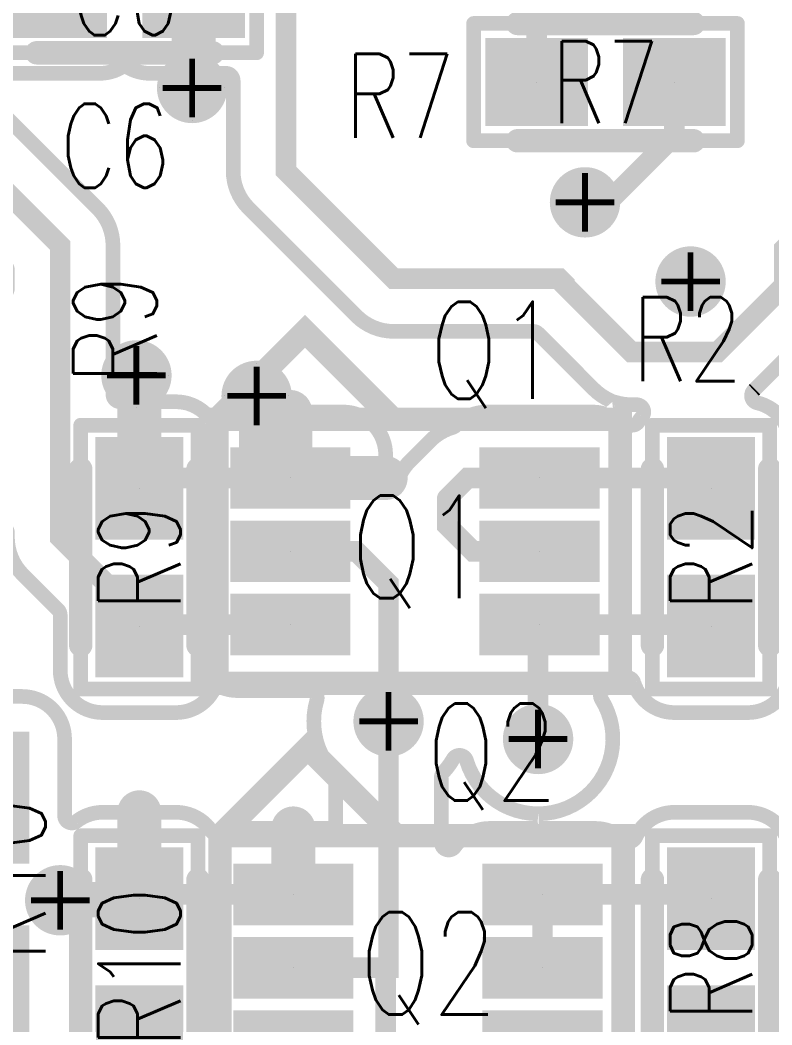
# Model space of a CAD drawing. Extents: x -0.08 to 4.16, y -0.29 to 1.7.
# Drawn here: x 2.1843 to 2.4407, y 0.3455 to 0.6882 of the extents above; entities that cross this region are included whole.
import ezdxf
from ezdxf.enums import TextEntityAlignment as Align

# ---------------------------------------------------------------- set-up
doc = ezdxf.new("R2010")
doc.units = 0
doc.header["$MEASUREMENT"] = 0
for name, pattern in [('SIG_11', [2, 1, 1]), ('SIG_26', [2, 1, 1]), ('SIG_27', [2, 1, 1]), ('SIG_28', [2, 1, 1]), ('SIG_30', [2, 1, 1]), ('SIG_33', [2, 1, 1]), ('SIG_60', [2, 1, 1]), ('SIG_78', [2, 1, 1]), ('SIG_86', [2, 1, 1]), ('SIG_95', [2, 1, 1])]:
    doc.linetypes.add(name, pattern=pattern)
doc.layers.get('0').update_dxf_attribs({"linetype": 'CONTINUOUS'})
for name, color, linetype in [('DRIL_NPLTE_THRU_01', 34, 'CONTINUOUS'), ('DRIL_NPLTE_THRU_02', 136, 'CONTINUOUS'), ('DRIL_NPLTE_THRU_03', 136, 'CONTINUOUS'), ('DRIL_NPLTE_THRU_04', 146, 'CONTINUOUS'), ('DRIL_NPLTE_THRU_05', 106, 'CONTINUOUS'), ('DRIL_NPLTE_THRU_06', 253, 'CONTINUOUS'), ('DRIL_PLTE_THRU_01', 34, 'CONTINUOUS'), ('DRIL_PLTE_THRU_02', 136, 'CONTINUOUS'), ('DRIL_PLTE_THRU_03', 136, 'CONTINUOUS'), ('DRIL_PLTE_THRU_04', 146, 'CONTINUOUS'), ('DRIL_PLTE_THRU_05', 106, 'CONTINUOUS'), ('DRIL_PLTE_THRU_06', 253, 'CONTINUOUS'), ('DRIL_SYMBOL', 130, 'CONTINUOUS'), ('PADS_BOT', 255, 'CONTINUOUS'), ('PADS_INNER', 43, 'CONTINUOUS'), ('PADS_TOP', 43, 'CONTINUOUS'), ('PADS_XR_121', 2, 'CONTINUOUS'), ('PADS_XR_123', 2, 'CONTINUOUS'), ('PART_NAME_126', 16, 'CONTINUOUS'), ('PART_NAME_127', 1, 'CONTINUOUS'), ('PART_TOP_2DLINE_126', 16, 'CONTINUOUS'), ('PART_TOP_2DLINE_127', 1, 'CONTINUOUS'), ('POUR_OUTLINE_01', 34, 'CONTINUOUS'), ('POUR_PADTHERM_01', 34, 'CONTINUOUS'), ('POUR_VIATHERM_01', 34, 'CONTINUOUS'), ('TRACE_01', 34, 'CONTINUOUS'), ('VIAPTS', 2, 'CONTINUOUS')]:
    doc.layers.add(name, color=color, linetype=linetype)
doc.styles.add('W0$004', font='simplex', dxfattribs={"width": 0.75})
doc.styles.add('W0$005', font='simplex', dxfattribs={"width": 0.75})

# ---------------------------------------------------------------- blocks, each defined once
blk = doc.blocks.new('POUR_OUTLINE_2036')
at = {"layer": 'POUR_OUTLINE_01', "const_width": 0.005}
blk.add_lwpolyline([(16.44944, 6.04788, 0.639026), (16.44754, 6.052), (16.44575, 6.052, -0.076095), (16.44037, 6.05282, 0.109993), (16.43928, 6.05292, 0.109993), (16.43841, 6.05356, -0.091604), (16.43302, 6.05727), (16.41403, 6.07627, 0.198912), (16.41226, 6.077), (16.36475, 6.077, -0.198912), (16.35202, 6.08227), (16.31527, 6.11902, -0.198912), (16.31, 6.13175), (16.31, 6.1625, 0.414214), (16.3075, 6.165), (16.2815, 6.165, -0.131651), (16.27425, 6.16694, 0.267944), (16.27175, 6.16694, -0.131651), (16.2645, 6.165), (16.2345, 6.165, -0.230202), (16.2231, 6.17054, 0.230204), (16.22113, 6.1715), (16.21997, 6.1715, 0.152896), (16.21854, 6.17105, -0.002458), (16.21834, 6.17091, 0.128386), (16.21751, 6.16996, -0.080774), (16.21413, 6.16527), (16.21406, 6.16521, 0.640618), (16.21564, 6.16095, -0.178926), (16.22698, 6.15573), (16.26373, 6.11898, -0.198912), (16.269, 6.10625), (16.269, 6.0555, 0.414214), (16.2715, 6.053), (16.2905, 6.053, -0.213604), (16.30131, 6.04816, 0.351833), (16.3044, 6.04764, -0.128569), (16.3115, 6.0495), (16.3475, 6.0495, -0.414214), (16.362, 6.035), (16.362, 6.02883, 0.798847), (16.36676, 6.02776, -0.085194), (16.37027, 6.03273), (16.37727, 6.03973, -0.124052), (16.38482, 6.04424, 0.132103), (16.38593, 6.04492, -0.20716), (16.3965, 6.0495), (16.4325, 6.0495, -0.073083), (16.43667, 6.04889, 0.106963), (16.43773, 6.0488, 0.106962), (16.43857, 6.04817, -0.078337), (16.44233, 6.04566, 0.188354), (16.44402, 6.045), (16.44608, 6.045, 0.258775), (16.4482, 6.04618, -0.036461)], format="xyb", close=True, dxfattribs=at)
blk = doc.blocks.new('POUR_OUTLINE_2035')
at = {"layer": 'POUR_OUTLINE_01', "const_width": 0.005}
blk.add_lwpolyline([(16.345, 5.91), (16.345, 5.92493, 0.189554), (16.34433, 5.92663, -0.265773), (16.33856, 5.95129, 0.501859), (16.33617, 5.9545), (16.3115, 5.9545, -0.09334), (16.30623, 5.95549, 0.373724), (16.30314, 5.95439, -0.270934), (16.2905, 5.947), (16.2655, 5.947, -0.414214), (16.251, 5.9615), (16.251, 5.98026, 0.198912), (16.25027, 5.98203), (16.23827, 5.99402, -0.198912), (16.233, 6.00675), (16.233, 6.0082, 0.605676), (16.22907, 6.01025, -0.034303), (16.22737, 6.00923, 0.28226), (16.226, 6.007), (16.226, 5.955, 0.414214), (16.2285, 5.9525), (16.238, 5.9525, -0.414214), (16.2525, 5.938), (16.2525, 5.91187, 0.625739), (16.25654, 5.9099, -0.167984), (16.2655, 5.913), (16.2905, 5.913, -0.248723), (16.3025, 5.90664, 0.382194), (16.30574, 5.90583, -0.121885), (16.3125, 5.9075), (16.3425, 5.9075, 0.414214)], format="xyb", close=True, dxfattribs=at)
blk = doc.blocks.new('POUR_OUTLINE_2029')
at = {"layer": 'POUR_OUTLINE_01', "const_width": 0.005}
blk.add_lwpolyline([(16.25091, 5.81511, 0.271534), (16.25155, 5.81756, -0.028953), (16.25118, 5.8192, 0.577004), (16.24714, 5.82074, -0.172157), (16.238, 5.8175), (16.178, 5.8175, -0.329263), (16.16414, 5.82774, 0.326509), (16.16178, 5.8295, -0.640829), (16.14507, 5.86682, 0.392561), (16.14497, 5.87022, -0.361381), (16.14255, 5.89888, 0.149678), (16.143, 5.90027, -0.194952), (16.14827, 5.91273), (16.16277, 5.92722, 0.198912), (16.1635, 5.92899), (16.1635, 5.938, -0.414214), (16.178, 5.9525), (16.1875, 5.9525, 0.414214), (16.19, 5.955), (16.19, 6.007, 0.28226), (16.18863, 6.00923, -0.282261), (16.1807, 6.02216), (16.1807, 6.04184, -0.125777), (16.18248, 6.0488, 0.255595), (16.18248, 6.0512, -0.125777), (16.1807, 6.05816), (16.1807, 6.07784, -0.414214), (16.1952, 6.09234), (16.2208, 6.09234, -0.153063), (16.22907, 6.08975, 0.605676), (16.233, 6.0918), (16.233, 6.09776, 0.198912), (16.23227, 6.09953), (16.20753, 6.12427, 0.198912), (16.20576, 6.125), (16.10875, 6.125, -0.198912), (16.09602, 6.13027), (16.09517, 6.13113, 0.668179), (16.0909, 6.12936), (16.0909, 6.079, -0.482774), (16.06699, 6.06001, 0.754101), (16.06465, 6.0558), (16.11773, 6.00273, -0.198912), (16.123, 5.99), (16.123, 5.82524, 0.198912), (16.12373, 5.82347), (16.14847, 5.79873, 0.198912), (16.15024, 5.798), (16.23276, 5.798, 0.198912), (16.23453, 5.79873)], format="xyb", close=True, dxfattribs=at)
blk = doc.blocks.new('POUR_OUTLINE_2008')
at = {"layer": 'POUR_OUTLINE_01', "const_width": 0.005}
for points in [[(16.50675, 6.07605), (16.48798, 6.05727, -0.007598), (16.48759, 6.05689, 0.599851), (16.48874, 6.05263, -0.349648), (16.5, 6.0385)], [(16.5, 5.9615, -0.414214), (16.4855, 5.947), (16.4605, 5.947, -0.329242), (16.44664, 5.95724, 0.329241), (16.44425, 5.959), (16.44402, 5.959, 0.188354), (16.44233, 5.95834, -0.108104), (16.43698, 5.95521, 0.487705), (16.43563, 5.95151, -0.587101), (16.41414, 5.9125, 0.013976), (16.414, 5.9125, 0.013976), (16.41386, 5.9125, -0.329198), (16.38959, 5.93063, 0.655498), (16.38503, 5.93117, -0.05553), (16.38167, 5.92663, 0.189554), (16.381, 5.92493), (16.381, 5.90264, 0.736169), (16.38556, 5.90123, -0.246722), (16.3975, 5.9075), (16.41385, 5.9075, 0.015347), (16.414, 5.9075, 0.015347), (16.41415, 5.9075), (16.4335, 5.9075, -0.188151), (16.44332, 5.90367, 0.511026), (16.44729, 5.90448, -0.294555), (16.4605, 5.913), (16.4855, 5.913, -0.414214), (16.5, 5.8985)]]:
    blk.add_lwpolyline(points, format="xyb", dxfattribs=at)
blk = doc.blocks.new('POUR_PADTHERM_2066')
at = {"layer": 'POUR_PADTHERM_01', "const_width": 0.0075}
blk.add_lwpolyline([(16.27425, 5.913), (16.27425, 5.8985, 1), (16.28175, 5.8985), (16.28175, 5.913, 1), (16.27425, 5.913)], format="xyb", dxfattribs=at)
blk = doc.blocks.new('POUR_PADTHERM_2398')
at = {"layer": 'POUR_PADTHERM_01', "const_width": 0.0075}
blk.add_lwpolyline([(16.32675, 5.9075), (16.32675, 5.893, 1), (16.33425, 5.893), (16.33425, 5.9075, 1), (16.32675, 5.9075)], format="xyb", dxfattribs=at)
blk = doc.blocks.new('POUR_PADTHERM_2065')
at = {"layer": 'POUR_PADTHERM_01', "const_width": 0.0075}
blk.add_lwpolyline([(16.27425, 6.053), (16.27425, 6.0385, 1), (16.28175, 6.0385), (16.28175, 6.053, 1), (16.27425, 6.053)], format="xyb", dxfattribs=at)
blk = doc.blocks.new('POUR_VIATHERM_2267')
at = {"layer": 'POUR_VIATHERM_01'}
for points in [[(16.285, 6.16), (16.285, 6.16)], [(16.307, 6.16), (16.307, 6.16)], [(16.296, 6.149), (16.296, 6.149)]]:
    blk.add_lwpolyline(points, dxfattribs=at)
blk = doc.blocks.new('POUR_VIATHERM_2268')
at = {"layer": 'POUR_VIATHERM_01'}
for points in [[(16.277, 6.073), (16.277, 6.073)], [(16.288, 6.062), (16.288, 6.062)], [(16.277, 6.051), (16.277, 6.051)]]:
    blk.add_lwpolyline(points, dxfattribs=at)
blk = doc.blocks.new('POUR_VIATHERM_2269')
at = {"layer": 'POUR_VIATHERM_01'}
for points in [[(16.318, 6.066), (16.318, 6.066)], [(16.307, 6.055), (16.307, 6.055)], [(16.329, 6.055), (16.329, 6.055)]]:
    blk.add_lwpolyline(points, dxfattribs=at)
blk = doc.blocks.new('POUR_PADTHERM_2321')
at = {"layer": 'POUR_PADTHERM_01', "const_width": 0.0075}
for points in [[(16.32575, 6.0495), (16.32575, 6.035, 1), (16.33325, 6.035), (16.33325, 6.0495, 1), (16.32575, 6.0495)], [(16.362, 6.03075), (16.3475, 6.03075, 1), (16.3475, 6.02325), (16.362, 6.02325, 1), (16.362, 6.03075)]]:
    blk.add_lwpolyline(points, format="xyb", dxfattribs=at)
blk = doc.blocks.new('POUR_PADTHERM_2354')
at = {"layer": 'POUR_PADTHERM_01', "const_width": 0.0075}
blk.add_lwpolyline([(16.30025, 6.165), (16.30025, 6.1795, 1), (16.29275, 6.1795), (16.29275, 6.165, 1), (16.30025, 6.165)], format="xyb", dxfattribs=at)
blk = doc.blocks.new('POUR_HEADER_1')
for name in ['POUR_OUTLINE_2008', 'POUR_PADTHERM_2354', 'POUR_OUTLINE_2036', 'POUR_VIATHERM_2267', 'POUR_OUTLINE_2029', 'POUR_VIATHERM_2268', 'POUR_VIATHERM_2269', 'POUR_PADTHERM_2065', 'POUR_PADTHERM_2321', 'POUR_OUTLINE_2035', 'POUR_PADTHERM_2066', 'POUR_PADTHERM_2398']:
    blk.add_blockref(name, (-17.378, -6.845))
blk = doc.blocks.new('SMOOTH_0$008')
at = {"const_width": 0.004}
blk.add_lwpolyline([(-0.002, 0, 1), (0.002, 0, 1)], format="xyb", close=True, dxfattribs=at)
blk = doc.blocks.new('SMOOTH_0$005')
at = {"const_width": 0.0025}
blk.add_lwpolyline([(-0.00125, 0, 1), (0.00125, 0, 1)], format="xyb", close=True, dxfattribs=at)
blk = doc.blocks.new('PART_BODY_TOP_66')
at = {"layer": 'PART_TOP_2DLINE_126', "const_width": 0.008}
for points in [[(-0.03, 0.02), (0.03, 0.02)], [(-0.03, -0.02), (0.03, -0.02)]]:
    blk.add_lwpolyline(points, dxfattribs=at)
at = {"layer": 'PART_TOP_2DLINE_127', "const_width": 0.005}
for points in [[(-0.045, 0.02), (0.045, 0.02)], [(-0.045, 0.02), (-0.045, -0.02)], [(0.045, 0.02), (0.045, -0.02)], [(-0.045, -0.02), (0.045, -0.02)]]:
    blk.add_lwpolyline(points, dxfattribs=at)
at = {"layer": 'PART_TOP_2DLINE_126'}
for p in [(-0.03, 0.02), (0.03, 0.02), (-0.03, -0.02), (0.03, -0.02)]:
    blk.add_blockref('SMOOTH_0$008', p, dxfattribs=at)
at = {"layer": 'PART_TOP_2DLINE_127'}
for p in [(-0.045, 0.02), (-0.045, 0.02), (0.045, 0.02), (0.045, 0.02), (-0.045, -0.02), (-0.045, -0.02), (0.045, -0.02), (0.045, -0.02)]:
    blk.add_blockref('SMOOTH_0$005', p, dxfattribs=at)
blk = doc.blocks.new('DRIL_HOLE_0')
blk.add_lwpolyline([(0, 0, 1), (0, 0, 1)], format="xyb", close=True)
blk = doc.blocks.new('PAD_0')
blk.add_lwpolyline([(0, 0), (0, 0)])
blk = doc.blocks.new('PAD_16')
at = {"const_width": 0.03}
blk.add_lwpolyline([(-0.0175, 0), (0.0175, 0)], dxfattribs=at)
blk = doc.blocks.new('PAD_17')
at = {"const_width": 0.025}
blk.add_lwpolyline([(-0.015, 0), (0.015, 0)], dxfattribs=at)
blk = doc.blocks.new('STK_TOP_68')
at = {"layer": 'DRIL_NPLTE_THRU_01'}
blk.add_blockref('DRIL_HOLE_0', (0, 0), dxfattribs=at)
at = {"layer": 'DRIL_NPLTE_THRU_02'}
blk.add_blockref('DRIL_HOLE_0', (0, 0), dxfattribs=at)
at = {"layer": 'DRIL_NPLTE_THRU_03'}
blk.add_blockref('DRIL_HOLE_0', (0, 0), dxfattribs=at)
at = {"layer": 'DRIL_NPLTE_THRU_04'}
blk.add_blockref('DRIL_HOLE_0', (0, 0), dxfattribs=at)
at = {"layer": 'DRIL_NPLTE_THRU_05'}
blk.add_blockref('DRIL_HOLE_0', (0, 0), dxfattribs=at)
at = {"layer": 'DRIL_NPLTE_THRU_06'}
blk.add_blockref('DRIL_HOLE_0', (0, 0), dxfattribs=at)
at = {"layer": 'PADS_BOT'}
blk.add_blockref('PAD_0', (0, 0), dxfattribs=at)
at = {"layer": 'PADS_INNER'}
blk.add_blockref('PAD_0', (0, 0), dxfattribs=at)
at = {"layer": 'PADS_TOP'}
blk.add_blockref('PAD_17', (0, 0), dxfattribs=at)
at = {"layer": 'PADS_XR_121'}
blk.add_blockref('PAD_16', (0, 0), dxfattribs=at)
at = {"layer": 'PADS_XR_123'}
blk.add_blockref('PAD_17', (0, 0), dxfattribs=at)
blk = doc.blocks.new('SYM_TOP_16')
for name, p in [('PART_BODY_TOP_66', (0, 0)), ('STK_TOP_68', (-0.0235, 0)), ('STK_TOP_68', (0.0235, 0))]:
    blk.add_blockref(name, p)
blk = doc.blocks.new('PART_TOP_32')
blk.add_blockref('SYM_TOP_16', (0, 0))
at = {"layer": 'PART_NAME_126', "style": 'W0$005', "width": 0.75}
blk.add_text('C6', height=0.02863, rotation=180, dxfattribs=at).set_placement((0.022, 0.066))
at = {"layer": 'PART_NAME_127', "style": 'W0$004', "width": 0.75}
blk.add_text('C6', height=0.028, rotation=180, dxfattribs=at).set_placement((0, 0), align=Align.MIDDLE_CENTER)
blk = doc.blocks.new('PART_BODY_TOP_75')
at = {"layer": 'PART_TOP_2DLINE_126', "const_width": 0.008}
blk.add_lwpolyline([(-0.0675, 0.045), (-0.0375, 0.075), (-0.0075, 0.045), (-0.0225, 0.045)], dxfattribs=at)
blk.add_lwpolyline([(-0.0675, 0.045), (-0.0675, -0.045), (0.07, -0.045), (0.07, 0.045)], close=True, dxfattribs=at)
at = {"layer": 'PART_TOP_2DLINE_127', "const_width": 0.008}
blk.add_lwpolyline([(-0.0675, 0.045), (-0.0375, 0.075), (-0.0075, 0.045), (-0.0225, 0.045)], dxfattribs=at)
blk.add_lwpolyline([(-0.0675, 0.045), (-0.0675, -0.045), (0.07, -0.045), (0.07, 0.045)], close=True, dxfattribs=at)
at = {"layer": 'PART_TOP_2DLINE_126'}
for p in [(-0.0375, 0.075), (-0.0675, 0.045), (-0.0675, 0.045), (-0.0225, 0.045), (-0.0075, 0.045), (0.07, 0.045), (-0.0675, -0.045), (0.07, -0.045)]:
    blk.add_blockref('SMOOTH_0$008', p, dxfattribs=at)
at = {"layer": 'PART_TOP_2DLINE_127'}
for p in [(-0.0375, 0.075), (-0.0675, 0.045), (-0.0675, 0.045), (-0.0225, 0.045), (-0.0075, 0.045), (0.07, 0.045), (-0.0675, -0.045), (0.07, -0.045)]:
    blk.add_blockref('SMOOTH_0$008', p, dxfattribs=at)
blk = doc.blocks.new('PAD_40')
at = {"const_width": 0.021}
blk.add_lwpolyline([(-0.0205, 0), (0.0205, 0)], dxfattribs=at)
blk = doc.blocks.new('PAD_41')
at = {"const_width": 0.016}
blk.add_lwpolyline([(-0.018, 0), (0.018, 0)], dxfattribs=at)
blk = doc.blocks.new('STK_TOP_198')
at = {"layer": 'DRIL_NPLTE_THRU_01'}
blk.add_blockref('DRIL_HOLE_0', (0, 0), dxfattribs=at)
at = {"layer": 'DRIL_NPLTE_THRU_02'}
blk.add_blockref('DRIL_HOLE_0', (0, 0), dxfattribs=at)
at = {"layer": 'DRIL_NPLTE_THRU_03'}
blk.add_blockref('DRIL_HOLE_0', (0, 0), dxfattribs=at)
at = {"layer": 'DRIL_NPLTE_THRU_04'}
blk.add_blockref('DRIL_HOLE_0', (0, 0), dxfattribs=at)
at = {"layer": 'DRIL_NPLTE_THRU_05'}
blk.add_blockref('DRIL_HOLE_0', (0, 0), dxfattribs=at)
at = {"layer": 'DRIL_NPLTE_THRU_06'}
blk.add_blockref('DRIL_HOLE_0', (0, 0), dxfattribs=at)
at = {"layer": 'PADS_BOT'}
blk.add_blockref('PAD_0', (0, 0), dxfattribs=at)
at = {"layer": 'PADS_INNER'}
blk.add_blockref('PAD_0', (0, 0), dxfattribs=at)
at = {"layer": 'PADS_TOP'}
blk.add_blockref('PAD_41', (0, 0), dxfattribs=at)
at = {"layer": 'PADS_XR_121'}
blk.add_blockref('PAD_40', (0, 0), dxfattribs=at)
at = {"layer": 'PADS_XR_123'}
blk.add_blockref('PAD_41', (0, 0), dxfattribs=at)
blk = doc.blocks.new('SYM_TOP_25')
for name, p in [('PART_BODY_TOP_75', (0, 0)), ('STK_TOP_198', (-0.0425, 0.025)), ('STK_TOP_198', (0.0425, 0.025)), ('STK_TOP_198', (-0.0425, 0)), ('STK_TOP_198', (0.0425, 0)), ('STK_TOP_198', (-0.0425, -0.025)), ('STK_TOP_198', (0.0425, -0.025))]:
    blk.add_blockref(name, p)
blk = doc.blocks.new('PART_TOP_49')
blk.add_blockref('SYM_TOP_25', (0, 0))
at = {"layer": 'PART_NAME_126', "style": 'W0$005', "width": 0.75}
blk.add_text('Q1', height=0.03311, dxfattribs=at).set_placement((0.005, 0.052))
at = {"layer": 'PART_NAME_127', "style": 'W0$005', "width": 0.75}
blk.add_text('Q1', height=0.035, dxfattribs=at).set_placement((-0.022, -0.016))
blk = doc.blocks.new('PART_TOP_50')
blk.add_blockref('SYM_TOP_25', (0, 0))
at = {"layer": 'PART_NAME_126', "style": 'W0$005', "width": 0.75}
blk.add_text('Q2', height=0.03311, dxfattribs=at).set_placement((0.003, 0.057))
at = {"layer": 'PART_NAME_127', "style": 'W0$005', "width": 0.75}
blk.add_text('Q2', height=0.035, dxfattribs=at).set_placement((-0.02, -0.016))
blk = doc.blocks.new('PART_BODY_TOP_76')
at = {"layer": 'PART_TOP_2DLINE_126', "const_width": 0.008}
for points in [[(-0.03, 0.02), (0.03, 0.02)], [(-0.03, -0.02), (0.03, -0.02)]]:
    blk.add_lwpolyline(points, dxfattribs=at)
at = {"layer": 'PART_TOP_2DLINE_127', "const_width": 0.005}
for points in [[(-0.045, 0.02), (0.045, 0.02)], [(-0.045, 0.02), (-0.045, -0.02)], [(0.045, 0.02), (0.045, -0.02)], [(-0.045, -0.02), (0.045, -0.02)]]:
    blk.add_lwpolyline(points, dxfattribs=at)
at = {"layer": 'PART_TOP_2DLINE_126'}
for p in [(-0.03, 0.02), (0.03, 0.02), (-0.03, -0.02), (0.03, -0.02)]:
    blk.add_blockref('SMOOTH_0$008', p, dxfattribs=at)
at = {"layer": 'PART_TOP_2DLINE_127'}
for p in [(-0.045, 0.02), (-0.045, 0.02), (0.045, 0.02), (0.045, 0.02), (-0.045, -0.02), (-0.045, -0.02), (0.045, -0.02), (0.045, -0.02)]:
    blk.add_blockref('SMOOTH_0$005', p, dxfattribs=at)
blk = doc.blocks.new('SYM_TOP_26')
for name, p in [('PART_BODY_TOP_76', (0, 0)), ('STK_TOP_68', (-0.0235, 0)), ('STK_TOP_68', (0.0235, 0))]:
    blk.add_blockref(name, p)
blk = doc.blocks.new('PART_TOP_52')
blk.add_blockref('SYM_TOP_26', (0, 0))
at = {"layer": 'PART_NAME_126', "style": 'W0$005', "width": 0.75}
blk.add_text('R10', height=0.02863, rotation=180, dxfattribs=at).set_placement((-0.002, -0.032))
at = {"layer": 'PART_NAME_127', "style": 'W0$005', "width": 0.75}
blk.add_text('R10', height=0.028, rotation=180, dxfattribs=at).set_placement((0, 0), align=Align.MIDDLE_CENTER)
blk = doc.blocks.new('PART_TOP_61')
blk.add_blockref('SYM_TOP_26', (0, 0))
at = {"layer": 'PART_NAME_126', "style": 'W0$005', "width": 0.75}
blk.add_text('R2', height=0.02863, rotation=270, dxfattribs=at).set_placement((0.06, 0.027))
at = {"layer": 'PART_NAME_127', "style": 'W0$005', "width": 0.75}
blk.add_text('R2', height=0.028, dxfattribs=at).set_placement((0, 0), align=Align.MIDDLE_CENTER)
blk = doc.blocks.new('PART_TOP_86')
blk.add_blockref('SYM_TOP_26', (0, 0))
at = {"layer": 'PART_NAME_126', "style": 'W0$005', "width": 0.75}
blk.add_text('R7', height=0.02863, dxfattribs=at).set_placement((-0.089, -0.019))
at = {"layer": 'PART_NAME_127', "style": 'W0$005', "width": 0.75}
blk.add_text('R7', height=0.028, dxfattribs=at).set_placement((0, 0), align=Align.MIDDLE_CENTER)
blk = doc.blocks.new('PART_TOP_87')
blk.add_blockref('SYM_TOP_26', (0, 0))
at = {"layer": 'PART_NAME_126', "style": 'W0$005', "width": 0.75}
blk.add_text('R8', height=0.02863, rotation=270, dxfattribs=at).set_placement((-0.085, 0.008))
at = {"layer": 'PART_NAME_127', "style": 'W0$005', "width": 0.75}
blk.add_text('R8', height=0.028, dxfattribs=at).set_placement((0, 0), align=Align.MIDDLE_CENTER)
blk = doc.blocks.new('PART_TOP_88')
blk.add_blockref('SYM_TOP_26', (0, 0))
at = {"layer": 'PART_NAME_126', "style": 'W0$005', "width": 0.75}
blk.add_text('R9', height=0.02863, rotation=180, dxfattribs=at).set_placement((-0.059, 0.006))
at = {"layer": 'PART_NAME_127', "style": 'W0$005', "width": 0.75}
blk.add_text('R9', height=0.028, rotation=180, dxfattribs=at).set_placement((0, 0), align=Align.MIDDLE_CENTER)
blk = doc.blocks.new('PART_BODY_TOP_122')
at = {"layer": 'PART_TOP_2DLINE_126', "const_width": 0.005}
for points in [[(-0.0895, 0.0605), (0.09, 0.0605)], [(-0.0895, -0.06), (0.091, -0.06)]]:
    blk.add_lwpolyline(points, dxfattribs=at)
at = {"layer": 'PART_TOP_2DLINE_127', "const_width": 0.005}
for points in [[(-0.0895, 0.0605), (0.09, 0.0605)], [(-0.0895, -0.06), (0.091, -0.06)]]:
    blk.add_lwpolyline(points, dxfattribs=at)
at = {"layer": 'PART_TOP_2DLINE_126'}
for p in [(-0.0895, 0.0605), (0.09, 0.0605), (-0.0895, -0.06), (0.091, -0.06)]:
    blk.add_blockref('SMOOTH_0$005', p, dxfattribs=at)
at = {"layer": 'PART_TOP_2DLINE_127'}
for p in [(-0.0895, 0.0605), (0.09, 0.0605), (-0.0895, -0.06), (0.091, -0.06)]:
    blk.add_blockref('SMOOTH_0$005', p, dxfattribs=at)
blk = doc.blocks.new('PAD_5')
blk.add_lwpolyline([(0, 0, 1), (0, 0, 1)], format="xyb", close=True)
blk = doc.blocks.new('PAD_64')
at = {"const_width": 0.045}
blk.add_lwpolyline([(-0.0325, 0), (0.0325, 0)], dxfattribs=at)
blk = doc.blocks.new('PAD_65')
at = {"const_width": 0.04}
blk.add_lwpolyline([(-0.03, 0), (0.03, 0)], dxfattribs=at)
blk = doc.blocks.new('STK_TOP_215')
at = {"layer": 'DRIL_PLTE_THRU_01'}
blk.add_blockref('DRIL_HOLE_0', (0, 0), dxfattribs=at)
at = {"layer": 'DRIL_PLTE_THRU_02'}
blk.add_blockref('DRIL_HOLE_0', (0, 0), dxfattribs=at)
at = {"layer": 'DRIL_PLTE_THRU_03'}
blk.add_blockref('DRIL_HOLE_0', (0, 0), dxfattribs=at)
at = {"layer": 'DRIL_PLTE_THRU_04'}
blk.add_blockref('DRIL_HOLE_0', (0, 0), dxfattribs=at)
at = {"layer": 'DRIL_PLTE_THRU_05'}
blk.add_blockref('DRIL_HOLE_0', (0, 0), dxfattribs=at)
at = {"layer": 'DRIL_PLTE_THRU_06'}
blk.add_blockref('DRIL_HOLE_0', (0, 0), dxfattribs=at)
at = {"layer": 'PADS_BOT'}
blk.add_blockref('PAD_5', (0, 0), dxfattribs=at)
at = {"layer": 'PADS_INNER'}
blk.add_blockref('PAD_5', (0, 0), dxfattribs=at)
at = {"layer": 'PADS_TOP'}
blk.add_blockref('PAD_65', (0, 0), dxfattribs=at)
at = {"layer": 'PADS_XR_121'}
blk.add_blockref('PAD_64', (0, 0), dxfattribs=at)
at = {"layer": 'PADS_XR_123'}
blk.add_blockref('PAD_65', (0, 0), dxfattribs=at)
blk = doc.blocks.new('SYM_TOP_39')
for name, p in [('PART_BODY_TOP_122', (0, 0)), ('STK_TOP_215', (-0.1, 0.033)), ('STK_TOP_215', (0.1, 0.033)), ('STK_TOP_215', (-0.1, -0.033)), ('STK_TOP_215', (0.1, -0.033))]:
    blk.add_blockref(name, p)
blk = doc.blocks.new('PART_TOP_121')
blk.add_blockref('SYM_TOP_39', (0, 0))
at = {"layer": 'PART_NAME_126', "style": 'W0$005', "width": 0.75}
blk.add_text('SW3', height=0.035, dxfattribs=at).set_placement((-0.137, 0.076))
at = {"layer": 'PART_NAME_127', "style": 'W0$005', "width": 0.75}
blk.add_text('SW3', height=0.035, dxfattribs=at).set_placement((-0.049, -0.024))
blk = doc.blocks.new('SMOOTH_0$012')
at = {"const_width": 0.006}
blk.add_lwpolyline([(-0.003, 0, 1), (0.003, 0, 1)], format="xyb", close=True, dxfattribs=at)
blk = doc.blocks.new('SMOOTH_0$007')
at = {"const_width": 0.0035}
blk.add_lwpolyline([(-0.00175, 0, 1), (0.00175, 0, 1)], format="xyb", close=True, dxfattribs=at)
blk = doc.blocks.new('DRIL_SYMBOL_0$008')
at = {"layer": 'DRIL_SYMBOL', "const_width": 0.002}
for points in [[(0, -0.01), (0, 0.01)], [(-0.01, 0), (0.01, 0)]]:
    blk.add_lwpolyline(points, dxfattribs=at)
blk = doc.blocks.new('DRIL_HOLE_0$008')
at = {"const_width": 0.004}
blk.add_lwpolyline([(-0.002, 0, 1), (0.002, 0, 1)], format="xyb", close=True, dxfattribs=at)
blk.add_blockref('DRIL_SYMBOL_0$008', (0, 0))
blk = doc.blocks.new('PAD_79')
at = {"const_width": 0.012}
blk.add_lwpolyline([(0, -0.006, 1), (0, 0.006, 1)], format="xyb", close=True, dxfattribs=at)
blk = doc.blocks.new('PAD_80')
at = {"const_width": 0.011}
blk.add_lwpolyline([(0, -0.0055, 1), (0, 0.0055, 1)], format="xyb", close=True, dxfattribs=at)
blk = doc.blocks.new('STK_TOP_129')
at = {"layer": 'DRIL_PLTE_THRU_01'}
blk.add_blockref('DRIL_HOLE_0$008', (0, 0), dxfattribs=at)
at = {"layer": 'DRIL_PLTE_THRU_02'}
blk.add_blockref('DRIL_HOLE_0$008', (0, 0), dxfattribs=at)
at = {"layer": 'DRIL_PLTE_THRU_03'}
blk.add_blockref('DRIL_HOLE_0$008', (0, 0), dxfattribs=at)
at = {"layer": 'DRIL_PLTE_THRU_04'}
blk.add_blockref('DRIL_HOLE_0$008', (0, 0), dxfattribs=at)
at = {"layer": 'DRIL_PLTE_THRU_05'}
blk.add_blockref('DRIL_HOLE_0$008', (0, 0), dxfattribs=at)
at = {"layer": 'DRIL_PLTE_THRU_06'}
blk.add_blockref('DRIL_HOLE_0$008', (0, 0), dxfattribs=at)
at = {"layer": 'PADS_BOT'}
blk.add_blockref('PAD_79', (0, 0), dxfattribs=at)
at = {"layer": 'PADS_INNER'}
blk.add_blockref('PAD_79', (0, 0), dxfattribs=at)
at = {"layer": 'PADS_TOP'}
blk.add_blockref('PAD_80', (0, 0), dxfattribs=at)
blk = doc.blocks.new('SYM_TOP_11')
blk.add_blockref('STK_TOP_129', (0, 0))

msp = doc.modelspace()

# ---------------------------------------------------------------- linework, layer by layer
at = {"layer": 'TRACE_01', "linetype": 'SIG_60', "const_width": 0.007}
msp.add_lwpolyline([(2.275, 0.745), (2.275, 0.63675), (2.31175, 0.6), (2.36825, 0.6), (2.37, 0.59825), (2.37, 0.59775), (2.39275, 0.575), (2.42225, 0.575), (2.445, 0.59775), (2.445, 0.61025), (2.48175, 0.647), (2.503, 0.647)], dxfattribs=at)
at = {"layer": 'TRACE_01', "linetype": 'SIG_86', "const_width": 0.007}
msp.add_lwpolyline([(2.3605, 0.737), (2.3605, 0.667)], dxfattribs=at)
at = {"layer": 'TRACE_01', "linetype": 'SIG_11'}
for points, const_width in [([(2.243, 0.665), (2.2435, 0.6655), (2.2435, 0.697)], 0.012), ([(2.224, 0.567), (2.225, 0.566), (2.225, 0.532)], 0.012), ([(2.265, 0.56), (2.265, 0.532)], 0.012), ([(2.225, 0.532), (2.225, 0.5285)], 0.012), ([(2.265, 0.532), (2.2765, 0.532)], 0.012), ([(2.225, 0.532), (2.265, 0.532)], 0.007), ([(2.198, 0.388), (2.225, 0.3885)], 0.012), ([(2.225, 0.3885), (2.2265, 0.39), (2.2775, 0.39)], 0.007)]:
    msp.add_lwpolyline(points, dxfattribs=dict(at, const_width=const_width))
at = {"layer": 'TRACE_01', "linetype": 'SIG_33', "const_width": 0.007}
msp.add_lwpolyline([(2.377, 0.626), (2.38475, 0.626), (2.4075, 0.64875), (2.4075, 0.667)], dxfattribs=at)
at = {"layer": 'TRACE_01', "linetype": 'SIG_27', "const_width": 0.007}
for points in [[(1.9593, 0.6115), (1.9593, 0.6483), (1.97, 0.659), (2.04525, 0.659), (2.047, 0.65725), (2.047, 0.65675), (2.05575, 0.648), (2.16125, 0.648), (2.198, 0.61125), (2.198, 0.51175), (2.22075, 0.489), (2.22325, 0.489), (2.225, 0.48725), (2.225, 0.4815)], [(2.225, 0.4815), (2.2255, 0.482), (2.2765, 0.482)]]:
    msp.add_lwpolyline(points, dxfattribs=at)
at = {"layer": 'TRACE_01', "linetype": 'SIG_26', "const_width": 0.007}
for points in [[(2.33, 0.525), (2.337, 0.532), (2.3615, 0.532)], [(2.3615, 0.532), (2.41825, 0.532), (2.42, 0.53025), (2.42, 0.5285)], [(2.33, 0.525), (2.33, 0.51575), (2.33875, 0.507), (2.3615, 0.507)]]:
    msp.add_lwpolyline(points, dxfattribs=at)
at = {"layer": 'TRACE_01', "linetype": 'SIG_95', "const_width": 0.007}
for points in [[(2.2765, 0.507), (2.299, 0.507), (2.31, 0.496), (2.31, 0.449)], [(2.309, 0.365), (2.31, 0.365), (2.31, 0.449)], [(2.2775, 0.365), (2.309, 0.365)], [(2.285, 0.308), (2.28625, 0.308), (2.309, 0.33075), (2.309, 0.365)]]:
    msp.add_lwpolyline(points, dxfattribs=at)
at = {"layer": 'TRACE_01', "linetype": 'SIG_78', "const_width": 0.007}
for points in [[(2.361, 0.443), (2.361, 0.4815), (2.3615, 0.482)], [(2.3615, 0.482), (2.4195, 0.482), (2.42, 0.4815)]]:
    msp.add_lwpolyline(points, dxfattribs=at)
at = {"layer": 'TRACE_01', "linetype": 'SIG_28', "const_width": 0.007}
for points in [[(2.3625, 0.39), (2.3625, 0.365)], [(2.3625, 0.39), (2.4185, 0.39), (2.42, 0.3885)]]:
    msp.add_lwpolyline(points, dxfattribs=at)

# ---------------------------------------------------------------- block references
at = {"linetype": 'SIG_11'}
msp.add_blockref('POUR_HEADER_1', (3.325, 1.35), dxfattribs=at)
for name, p, rotation in [('PART_TOP_32', (2.22, 0.697), 180), ('PART_TOP_88', (2.225, 0.505), 270), ('PART_TOP_61', (2.42, 0.505), 90), ('PART_TOP_52', (2.225, 0.365), 270), ('PART_TOP_87', (2.42, 0.365), 90)]:
    msp.add_blockref(name, p, dxfattribs=dict(rotation=rotation))
for name, p in [('PART_TOP_86', (2.384, 0.667)), ('PART_TOP_49', (2.319, 0.507)), ('PART_TOP_121', (2.055, 0.39)), ('PART_TOP_50', (2.32, 0.365))]:
    msp.add_blockref(name, p)
at = {"layer": 'TRACE_01'}
for name, p in [('SMOOTH_0$012', (2.243, 0.665)), ('SMOOTH_0$012', (2.2435, 0.6655)), ('SMOOTH_0$007', (2.3605, 0.667)), ('SMOOTH_0$007', (2.4075, 0.667)), ('SMOOTH_0$007', (2.4075, 0.64875)), ('SMOOTH_0$007', (2.275, 0.63675)), ('SMOOTH_0$007', (2.377, 0.626)), ('SMOOTH_0$007', (2.38475, 0.626)), ('SMOOTH_0$007', (2.198, 0.61125)), ('SMOOTH_0$007', (2.31175, 0.6)), ('SMOOTH_0$007', (2.36825, 0.6)), ('SMOOTH_0$007', (2.37, 0.59825)), ('SMOOTH_0$007', (2.37, 0.59775)), ('SMOOTH_0$007', (2.39275, 0.575)), ('SMOOTH_0$007', (2.42225, 0.575)), ('SMOOTH_0$012', (2.224, 0.567)), ('SMOOTH_0$012', (2.225, 0.566)), ('SMOOTH_0$012', (2.265, 0.56)), ('SMOOTH_0$012', (2.225, 0.532)), ('SMOOTH_0$012', (2.225, 0.532)), ('SMOOTH_0$012', (2.265, 0.532)), ('SMOOTH_0$012', (2.265, 0.532)), ('SMOOTH_0$012', (2.2765, 0.532)), ('SMOOTH_0$007', (2.225, 0.532)), ('SMOOTH_0$007', (2.265, 0.532)), ('SMOOTH_0$007', (2.337, 0.532)), ('SMOOTH_0$007', (2.3615, 0.532)), ('SMOOTH_0$007', (2.3615, 0.532)), ('SMOOTH_0$007', (2.41825, 0.532)), ('SMOOTH_0$012', (2.225, 0.5285)), ('SMOOTH_0$007', (2.42, 0.53025)), ('SMOOTH_0$007', (2.42, 0.5285)), ('SMOOTH_0$007', (2.33, 0.525)), ('SMOOTH_0$007', (2.33, 0.525)), ('SMOOTH_0$007', (2.33, 0.51575)), ('SMOOTH_0$007', (2.198, 0.51175)), ('SMOOTH_0$007', (2.2765, 0.507)), ('SMOOTH_0$007', (2.299, 0.507)), ('SMOOTH_0$007', (2.33875, 0.507)), ('SMOOTH_0$007', (2.3615, 0.507)), ('SMOOTH_0$007', (2.31, 0.496)), ('SMOOTH_0$007', (2.22075, 0.489)), ('SMOOTH_0$007', (2.22325, 0.489)), ('SMOOTH_0$007', (2.225, 0.48725)), ('SMOOTH_0$007', (2.225, 0.4815)), ('SMOOTH_0$007', (2.225, 0.4815)), ('SMOOTH_0$007', (2.2255, 0.482)), ('SMOOTH_0$007', (2.2765, 0.482)), ('SMOOTH_0$007', (2.361, 0.4815)), ('SMOOTH_0$007', (2.3615, 0.482)), ('SMOOTH_0$007', (2.3615, 0.482)), ('SMOOTH_0$007', (2.4195, 0.482)), ('SMOOTH_0$007', (2.42, 0.4815)), ('SMOOTH_0$007', (2.31, 0.449)), ('SMOOTH_0$007', (2.31, 0.449)), ('SMOOTH_0$007', (2.361, 0.443)), ('SMOOTH_0$012', (2.225, 0.3885)), ('SMOOTH_0$012', (2.198, 0.388)), ('SMOOTH_0$007', (2.225, 0.3885)), ('SMOOTH_0$007', (2.2265, 0.39)), ('SMOOTH_0$007', (2.2775, 0.39)), ('SMOOTH_0$007', (2.3625, 0.39)), ('SMOOTH_0$007', (2.3625, 0.39)), ('SMOOTH_0$007', (2.4185, 0.39)), ('SMOOTH_0$007', (2.42, 0.3885)), ('SMOOTH_0$007', (2.2775, 0.365)), ('SMOOTH_0$007', (2.309, 0.365)), ('SMOOTH_0$007', (2.309, 0.365)), ('SMOOTH_0$007', (2.309, 0.365)), ('SMOOTH_0$007', (2.31, 0.365)), ('SMOOTH_0$007', (2.3625, 0.365))]:
    msp.add_blockref(name, p, dxfattribs=at)
at = {"layer": 'VIAPTS', "linetype": 'SIG_11'}
for p in [(2.243, 0.665), (2.224, 0.567), (2.265, 0.56), (2.198, 0.388)]:
    msp.add_blockref('SYM_TOP_11', p, dxfattribs=at)
at = {"layer": 'VIAPTS', "linetype": 'SIG_33'}
msp.add_blockref('SYM_TOP_11', (2.377, 0.626), dxfattribs=at)
at = {"layer": 'VIAPTS', "linetype": 'SIG_30'}
msp.add_blockref('SYM_TOP_11', (2.413, 0.599), dxfattribs=at)
at = {"layer": 'VIAPTS', "linetype": 'SIG_95'}
msp.add_blockref('SYM_TOP_11', (2.31, 0.449), dxfattribs=at)
at = {"layer": 'VIAPTS', "linetype": 'SIG_78'}
msp.add_blockref('SYM_TOP_11', (2.361, 0.443), dxfattribs=at)

doc.saveas('drawing.dxf')
